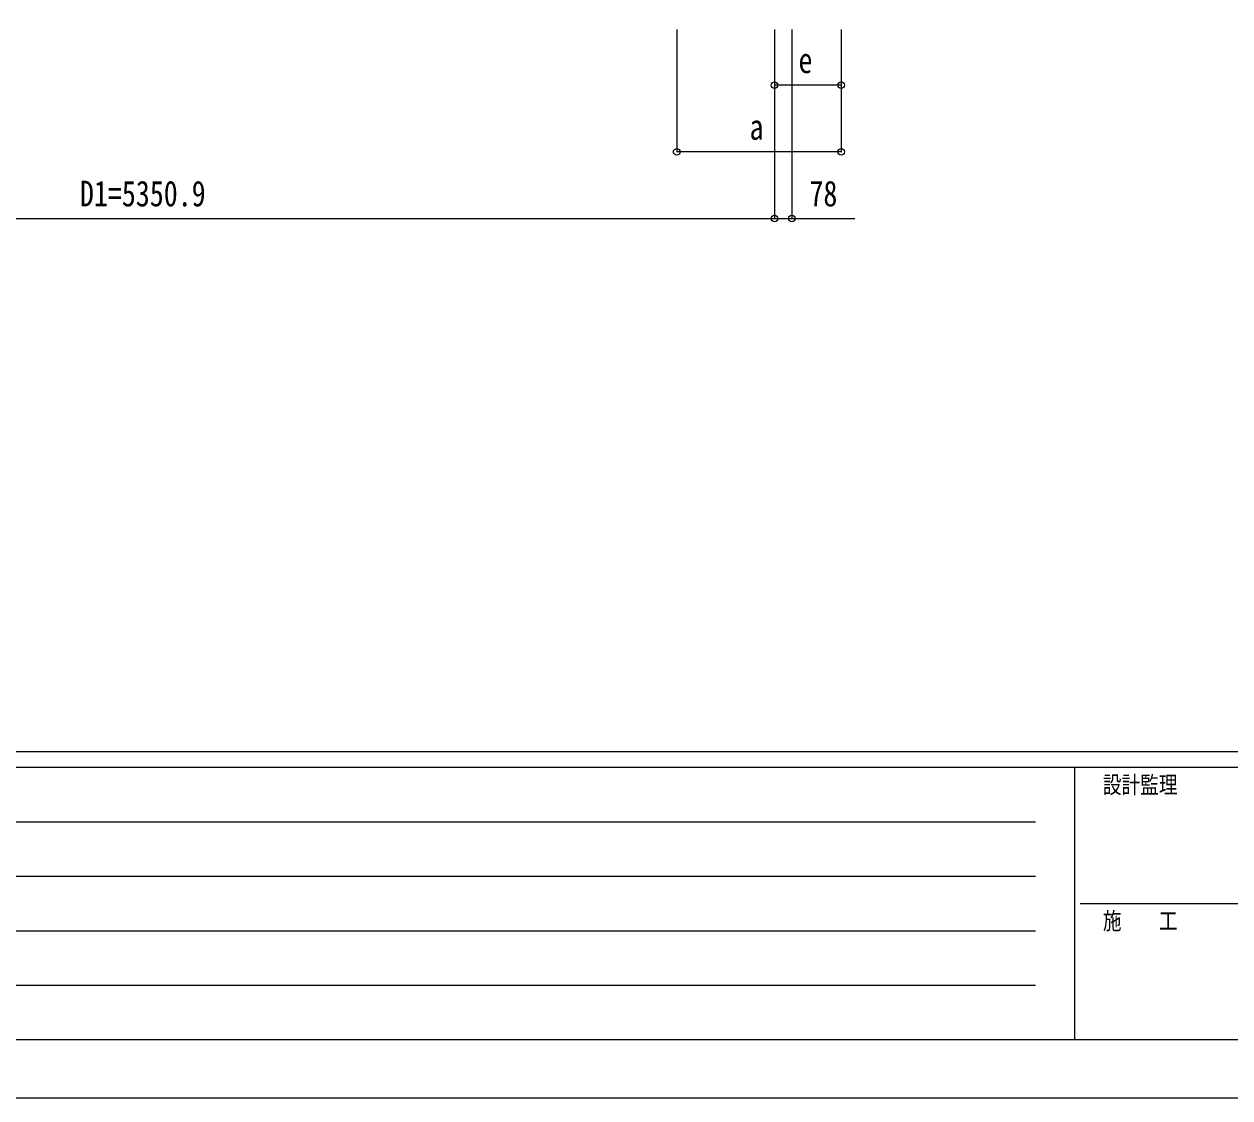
# Model space of a CAD drawing. Units: millimetres, scale not verified. Extents: x -14718 to 14718, y -10397 to 10401.
# Drawn here: x -9293 to -3868, y -10389 to -5557 of the extents above; entities that cross this region are included whole.
import ezdxf
from ezdxf.enums import TextEntityAlignment as Align

# ---------------------------------------------------------------- set-up
doc = ezdxf.new("R2010")
doc.units = ezdxf.units.MM
doc.header["$LTSCALE"] = 50
doc.layers.add('0-6_YKK_D', color=6, linetype='Continuous')
doc.layers.add('0-7_YKK_ZWAK', color=7, linetype='Continuous')
doc.styles.add('ＭＳ ゴシック', font='')
doc.styles.get('ＭＳ ゴシック').set_extended_font_data('MS Gothic')

msp = doc.modelspace()

# ---------------------------------------------------------------- linework, layer by layer
at = {"layer": '0-6_YKK_D'}
for p, q in [((-6356.55, -5581.6), (-6356.55, -6132.6)), ((-5916.55, -5581.6), (-5916.55, -6432.6)), ((-5916.55, -5581.6), (-5916.55, -6432.6)), ((-5916.55, -5581.6), (-5916.55, -5832.6)), ((-5838.8, -5581.6), (-5838.8, -6432.6)), ((-5616.55, -5581.6), (-5616.55, -5832.6)), ((-5616.55, -5581.6), (-5616.55, -6132.6)), ((-5616.55, -5831.6), (-5916.55, -5831.6)), ((-5616.55, -6131.6), (-6356.55, -6131.6)), ((-11267.43, -6431.6), (-5916.55, -6431.6))]:
    msp.add_line(p, q, dxfattribs=at)
msp.add_lwpolyline([(-5916.55, -6431.6), (-5838.8, -6431.6), (-5554.5, -6431.6)], dxfattribs=at)
for centre in [(-5916.55, -5831.6), (-5616.55, -5831.6), (-6356.55, -6131.6), (-5616.55, -6131.6), (-5916.55, -6431.6), (-5916.55, -6431.6), (-5838.8, -6431.6)]:
    msp.add_circle(centre, 14.88, dxfattribs=at)
at = {"layer": '0-7_YKK_ZWAK'}
for p, q in [((13632.57, -8831.6), (-13667.43, -8831.6)), ((-4567.43, -8901.6), (-13667.43, -8901.6)), ((-4567.43, -8901.6), (-4567.43, -10126.6)), ((-17.43, -8901.6), (-4567.43, -8901.6)), ((-13518.68, -9146.6), (-4742.43, -9146.6)), ((-13518.68, -9391.6), (-4742.43, -9391.6)), ((-4541.18, -9514.1), (-17.43, -9514.1)), ((-13518.68, -9636.6), (-4742.43, -9636.6)), ((-13518.68, -9881.6), (-4742.43, -9881.6)), ((-13667.43, -10126.6), (-4567.43, -10126.6)), ((-4567.43, -10126.6), (-17.43, -10126.6))]:
    msp.add_line(p, q, dxfattribs=at)
msp.add_lwpolyline([(-14717.5, -10389.1), (14717.5, -10389.1), (14717.5, 10400.9), (-14717.5, 10400.9)], close=True, dxfattribs=at)

# ---------------------------------------------------------------- texts
at = {"layer": '0-6_YKK_D', "style": 'ＭＳ ゴシック', "width": 0.8}
for s, p in [('e', (-5808.55, -5811.6)), ('a', (-6028.55, -6111.6)), ('D1=5350.9', (-9041.39, -6411.6)), ('78', (-5759.3, -6411.6))]:
    msp.add_text(s, height=115.5, dxfattribs=at).set_placement(p, align=Align.BOTTOM_LEFT)
at = {"layer": '0-7_YKK_ZWAK', "style": 'ＭＳ ゴシック', "width": 0.8}
for s, p in [('設計監理', (-4439.1, -9041.6)), ('施\u3000\u3000工', (-4439.1, -9654.1))]:
    msp.add_text(s, height=76.98, dxfattribs=at).set_placement(p, align=Align.BOTTOM_LEFT)

doc.saveas('drawing.dxf')
